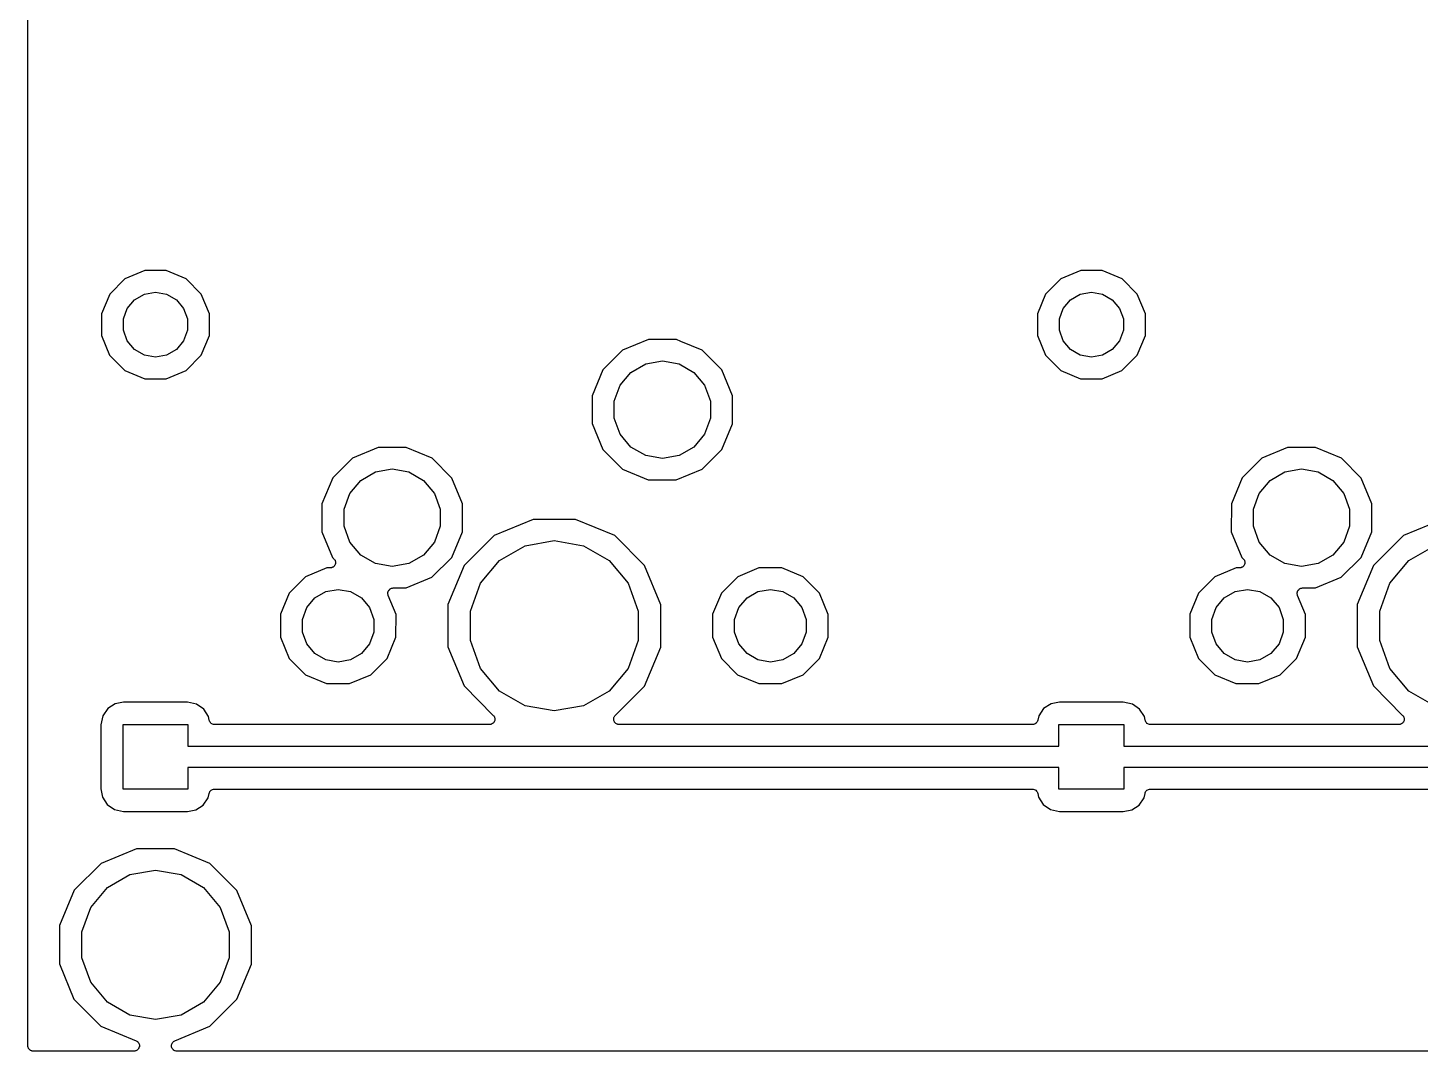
# Model space of a CAD drawing. Extents: x 30 to 169, y -146 to -30.
# Drawn here: x 30 to 62.73, y -146 to -121.94 of the extents above; entities that cross this region are included whole.
import ezdxf

# ---------------------------------------------------------------- set-up
doc = ezdxf.new("R2010")
doc.units = 0
doc.header["$MEASUREMENT"] = 0
doc.layers.add('BLACK', color=7, linetype='CONTINUOUS')

msp = doc.modelspace()

# ---------------------------------------------------------------- linework, layer by layer
at = {"layer": 'Black'}
for p, q in [((30, -129.197), (30, -117.294)), ((32.2815, -127.843), (31.924, -128.2)), ((32.7485, -127.65), (32.2815, -127.843)), ((33.2537, -127.65), (32.7485, -127.65)), ((33.7203, -127.844), (33.2537, -127.65)), ((34.0773, -128.202), (33.7203, -127.844)), ((54.2815, -127.843), (53.924, -128.2)), ((54.7485, -127.65), (54.2815, -127.843)), ((55.2537, -127.65), (54.7485, -127.65)), ((55.7203, -127.844), (55.2537, -127.65)), ((56.0773, -128.202), (55.7203, -127.844)), ((31.924, -128.2), (31.7302, -128.666)), ((32.5083, -128.334), (32.7384, -128.201)), ((32.7384, -128.201), (33, -128.155)), ((33, -128.155), (33.2616, -128.201)), ((33.2616, -128.201), (33.4917, -128.334)), ((34.2702, -128.668), (34.0773, -128.202)), ((53.924, -128.2), (53.7302, -128.666)), ((54.5083, -128.334), (54.7384, -128.201)), ((54.7384, -128.201), (55, -128.155)), ((55, -128.155), (55.2616, -128.201)), ((55.2616, -128.201), (55.4917, -128.334)), ((56.2702, -128.668), (56.0773, -128.202)), ((32.2467, -128.787), (32.3376, -128.538)), ((32.3376, -128.538), (32.5083, -128.334)), ((33.4917, -128.334), (33.6624, -128.538)), ((33.6624, -128.538), (33.7533, -128.787)), ((54.2467, -128.787), (54.3376, -128.538)), ((54.3376, -128.538), (54.5083, -128.334)), ((55.4917, -128.334), (55.6624, -128.538)), ((55.6624, -128.538), (55.7533, -128.787)), ((31.7302, -128.666), (31.7298, -129.172)), ((32.2467, -129.053), (32.2467, -128.787)), ((33.7533, -128.787), (33.7533, -129.053)), ((34.2698, -129.174), (34.2702, -128.668)), ((53.7302, -128.666), (53.7298, -129.172)), ((54.2467, -129.053), (54.2467, -128.787)), ((55.7533, -128.787), (55.7533, -129.053)), ((56.2698, -129.174), (56.2702, -128.668)), ((30, -131.272), (30, -129.197)), ((31.7298, -129.172), (31.9227, -129.638)), ((32.3376, -129.302), (32.2467, -129.053)), ((33.7533, -129.053), (33.6624, -129.302)), ((34.076, -129.64), (34.2698, -129.174)), ((44.588, -129.269), (43.981, -129.52)), ((45.2448, -129.269), (44.588, -129.269)), ((45.3524, -129.314), (45.2448, -129.269)), ((53.7298, -129.172), (53.9227, -129.638)), ((54.3376, -129.302), (54.2467, -129.053)), ((55.7533, -129.053), (55.6624, -129.302)), ((56.076, -129.64), (56.2698, -129.174)), ((32.5083, -129.506), (32.3376, -129.302)), ((32.7384, -129.639), (32.5083, -129.506)), ((33.4917, -129.506), (33.2616, -129.639)), ((33.6624, -129.302), (33.4917, -129.506)), ((43.981, -129.52), (43.5162, -129.984)), ((45.8514, -129.521), (45.3524, -129.314)), ((46.3155, -129.986), (45.8514, -129.521)), ((54.5083, -129.506), (54.3376, -129.302)), ((54.7384, -129.639), (54.5083, -129.506)), ((55.4917, -129.506), (55.2616, -129.639)), ((55.6624, -129.302), (55.4917, -129.506)), ((31.9227, -129.638), (32.2797, -129.996)), ((33, -129.685), (32.7384, -129.639)), ((33.2616, -129.639), (33, -129.685)), ((33.7185, -129.997), (34.076, -129.64)), ((44.1775, -130.041), (44.5226, -129.842)), ((44.5226, -129.842), (44.915, -129.773)), ((44.915, -129.773), (45.3074, -129.842)), ((45.3074, -129.842), (45.6525, -130.041)), ((53.9227, -129.638), (54.2797, -129.996)), ((55, -129.685), (54.7384, -129.639)), ((55.2616, -129.639), (55, -129.685)), ((55.7185, -129.997), (56.076, -129.64)), ((32.2797, -129.996), (32.7463, -130.19)), ((32.7463, -130.19), (33.2515, -130.19)), ((33.2515, -130.19), (33.7185, -129.997)), ((43.5162, -129.984), (43.2643, -130.59)), ((43.9214, -130.346), (44.1775, -130.041)), ((45.6525, -130.041), (45.9086, -130.346)), ((46.5663, -130.593), (46.3155, -129.986)), ((54.2797, -129.996), (54.7463, -130.19)), ((54.7463, -130.19), (55.2515, -130.19)), ((55.2515, -130.19), (55.7185, -129.997)), ((43.7851, -130.721), (43.9214, -130.346)), ((45.9086, -130.346), (46.0449, -130.721)), ((43.2643, -130.59), (43.2637, -131.247)), ((43.7851, -131.119), (43.7851, -130.721)), ((46.0449, -130.721), (46.0449, -131.119)), ((46.5657, -131.25), (46.5663, -130.593)), ((43.9214, -131.494), (43.7851, -131.119)), ((46.0449, -131.119), (45.9086, -131.494)), ((30, -136.294), (30, -131.272)), ((43.2637, -131.247), (43.5145, -131.854)), ((44.1775, -131.799), (43.9214, -131.494)), ((45.9086, -131.494), (45.6525, -131.799)), ((46.3138, -131.856), (46.5657, -131.25)), ((38.238, -131.809), (37.631, -132.06)), ((38.8948, -131.809), (38.238, -131.809)), ((39.5014, -132.061), (38.8948, -131.809)), ((43.5145, -131.854), (43.9786, -132.319)), ((44.5226, -131.998), (44.1775, -131.799)), ((45.6525, -131.799), (45.3074, -131.998)), ((45.849, -132.32), (46.3138, -131.856)), ((59.613, -131.809), (59.006, -132.06)), ((60.2698, -131.809), (59.613, -131.809)), ((60.8764, -132.061), (60.2698, -131.809)), ((37.631, -132.06), (37.1662, -132.524)), ((39.9655, -132.526), (39.5014, -132.061)), ((44.915, -132.067), (44.5226, -131.998)), ((45.3074, -131.998), (44.915, -132.067)), ((59.006, -132.06), (58.5412, -132.524)), ((61.3405, -132.526), (60.8764, -132.061)), ((37.1662, -132.524), (36.9143, -133.13)), ((37.8275, -132.581), (38.1726, -132.382)), ((38.1726, -132.382), (38.565, -132.313)), ((38.565, -132.313), (38.9574, -132.382)), ((38.9574, -132.382), (39.3025, -132.581)), ((40.2163, -133.133), (39.9655, -132.526)), ((43.9786, -132.319), (44.5852, -132.571)), ((45.242, -132.571), (45.849, -132.32)), ((58.5412, -132.524), (58.2893, -133.13)), ((59.2025, -132.581), (59.5476, -132.382)), ((59.5476, -132.382), (59.94, -132.313)), ((59.94, -132.313), (60.3324, -132.382)), ((60.3324, -132.382), (60.6775, -132.581)), ((61.5913, -133.133), (61.3405, -132.526)), ((37.5714, -132.886), (37.8275, -132.581)), ((39.3025, -132.581), (39.5586, -132.886)), ((44.5852, -132.571), (45.242, -132.571)), ((58.9464, -132.886), (59.2025, -132.581)), ((60.6775, -132.581), (60.9336, -132.886)), ((36.9143, -133.13), (36.9137, -133.787)), ((37.4351, -133.261), (37.5714, -132.886)), ((39.5586, -132.886), (39.6949, -133.261)), ((40.2157, -133.79), (40.2163, -133.133)), ((58.2893, -133.13), (58.2887, -133.787)), ((58.8101, -133.261), (58.9464, -132.886)), ((60.9336, -132.886), (61.0699, -133.261)), ((61.5907, -133.79), (61.5913, -133.133)), ((37.4351, -133.659), (37.4351, -133.261)), ((39.6949, -133.261), (39.6949, -133.659)), ((41.8795, -133.498), (40.9596, -133.878)), ((42.8748, -133.499), (41.8795, -133.498)), ((43.7941, -133.88), (42.8748, -133.499)), ((58.8101, -133.659), (58.8101, -133.261)), ((61.0699, -133.261), (61.0699, -133.659)), ((63.2545, -133.498), (62.3346, -133.878)), ((36.9137, -133.787), (37.1645, -134.394)), ((37.5714, -134.034), (37.4351, -133.659)), ((39.6949, -133.659), (39.5586, -134.034)), ((39.9638, -134.396), (40.2157, -133.79)), ((58.2887, -133.787), (58.5395, -134.394)), ((58.9464, -134.034), (58.8101, -133.659)), ((61.0699, -133.659), (60.9336, -134.034)), ((61.3388, -134.396), (61.5907, -133.79)), ((37.8275, -134.339), (37.5714, -134.034)), ((39.5586, -134.034), (39.3025, -134.339)), ((40.9596, -133.878), (40.2552, -134.581)), ((41.0884, -134.467), (41.6904, -134.119)), ((41.6904, -134.119), (42.375, -133.998)), ((42.375, -133.998), (43.0596, -134.119)), ((43.0596, -134.119), (43.6615, -134.467)), ((44.4972, -134.585), (43.7941, -133.88)), ((59.2025, -134.339), (58.9464, -134.034)), ((60.9336, -134.034), (60.6775, -134.339)), ((62.3346, -133.878), (61.6302, -134.581)), ((62.4634, -134.467), (63.0654, -134.119)), ((37.1645, -134.394), (37.1947, -134.424)), ((37.1947, -134.424), (37.2042, -134.438)), ((37.2042, -134.438), (37.2149, -134.451)), ((37.2149, -134.451), (37.2168, -134.456)), ((37.2168, -134.456), (37.22, -134.46)), ((37.22, -134.46), (37.2242, -134.476)), ((37.2242, -134.476), (37.2299, -134.492)), ((37.2299, -134.492), (37.2299, -134.498)), ((37.2299, -134.498), (37.2313, -134.503)), ((37.2313, -134.503), (37.2299, -134.519)), ((38.1726, -134.538), (37.8275, -134.339)), ((39.3025, -134.339), (38.9574, -134.538)), ((39.499, -134.86), (39.9638, -134.396)), ((40.6416, -134.999), (41.0884, -134.467)), ((43.6615, -134.467), (44.1084, -134.999)), ((58.5395, -134.394), (58.5697, -134.424)), ((58.5697, -134.424), (58.5792, -134.438)), ((58.5792, -134.438), (58.5899, -134.451)), ((58.5899, -134.451), (58.5918, -134.456)), ((58.5918, -134.456), (58.595, -134.46)), ((58.595, -134.46), (58.5992, -134.476)), ((58.5992, -134.476), (58.6049, -134.492)), ((58.6049, -134.492), (58.6049, -134.498)), ((58.6049, -134.498), (58.6063, -134.503)), ((58.6063, -134.503), (58.6049, -134.519)), ((59.5476, -134.538), (59.2025, -134.339)), ((60.6775, -134.339), (60.3324, -134.538)), ((60.874, -134.86), (61.3388, -134.396)), ((62.0166, -134.999), (62.4634, -134.467)), ((37.0259, -134.641), (36.5263, -134.847)), ((37.1047, -134.641), (37.0259, -134.641)), ((37.1211, -134.638), (37.1047, -134.641)), ((37.1376, -134.637), (37.1211, -134.638)), ((37.1426, -134.634), (37.1376, -134.637)), ((37.1481, -134.633), (37.1426, -134.634)), ((37.1625, -134.625), (37.1481, -134.633)), ((37.1776, -134.618), (37.1625, -134.625)), ((37.1815, -134.614), (37.1776, -134.618)), ((37.1864, -134.611), (37.1815, -134.614)), ((37.197, -134.599), (37.1864, -134.611)), ((37.2088, -134.587), (37.197, -134.599)), ((37.2111, -134.582), (37.2088, -134.587)), ((37.2147, -134.578), (37.2111, -134.582)), ((37.2204, -134.562), (37.2147, -134.578)), ((37.2275, -134.547), (37.2204, -134.562)), ((37.2279, -134.541), (37.2275, -134.547)), ((37.2299, -134.536), (37.2279, -134.541)), ((37.2299, -134.519), (37.2299, -134.536)), ((38.565, -134.607), (38.1726, -134.538)), ((38.9574, -134.538), (38.565, -134.607)), ((40.2552, -134.581), (39.8735, -135.5)), ((44.8773, -135.505), (44.4972, -134.585)), ((47.1859, -134.641), (46.6863, -134.847)), ((47.7265, -134.641), (47.1859, -134.641)), ((48.2258, -134.849), (47.7265, -134.641)), ((58.4009, -134.641), (57.9013, -134.847)), ((58.4797, -134.641), (58.4009, -134.641)), ((58.4961, -134.638), (58.4797, -134.641)), ((58.5126, -134.637), (58.4961, -134.638)), ((58.5176, -134.634), (58.5126, -134.637)), ((58.5231, -134.633), (58.5176, -134.634)), ((58.5375, -134.625), (58.5231, -134.633)), ((58.5526, -134.618), (58.5375, -134.625)), ((58.5565, -134.614), (58.5526, -134.618)), ((58.5614, -134.611), (58.5565, -134.614)), ((58.572, -134.599), (58.5614, -134.611)), ((58.5838, -134.587), (58.572, -134.599)), ((58.5861, -134.582), (58.5838, -134.587)), ((58.5897, -134.578), (58.5861, -134.582)), ((58.5954, -134.562), (58.5897, -134.578)), ((58.6025, -134.547), (58.5954, -134.562)), ((58.6029, -134.541), (58.6025, -134.547)), ((58.6049, -134.536), (58.6029, -134.541)), ((58.6049, -134.519), (58.6049, -134.536)), ((59.94, -134.607), (59.5476, -134.538)), ((60.3324, -134.538), (59.94, -134.607)), ((61.6302, -134.581), (61.2485, -135.5)), ((36.5263, -134.847), (36.1437, -135.229)), ((37.0029, -135.197), (37.295, -135.146)), ((37.295, -135.146), (37.5871, -135.197)), ((38.4834, -135.168), (38.4872, -135.161)), ((38.4872, -135.161), (38.4974, -135.151)), ((38.4974, -135.151), (38.5064, -135.141)), ((38.5064, -135.141), (38.5136, -135.136)), ((38.5136, -135.136), (38.5198, -135.131)), ((38.5198, -135.131), (38.5326, -135.126)), ((38.5326, -135.126), (38.5446, -135.119)), ((38.5446, -135.119), (38.5528, -135.117)), ((38.5528, -135.117), (38.5605, -135.114)), ((38.5605, -135.114), (38.5744, -135.113)), ((38.5744, -135.113), (38.588, -135.111)), ((38.588, -135.111), (38.892, -135.111)), ((38.892, -135.111), (39.499, -134.86)), ((40.4039, -135.652), (40.6416, -134.999)), ((44.1084, -134.999), (44.3461, -135.652)), ((46.6863, -134.847), (46.3037, -135.229)), ((47.1629, -135.197), (47.455, -135.146)), ((47.455, -135.146), (47.7471, -135.197)), ((48.6077, -135.231), (48.2258, -134.849)), ((57.9013, -134.847), (57.5187, -135.229)), ((58.3779, -135.197), (58.67, -135.146)), ((58.67, -135.146), (58.9621, -135.197)), ((59.8584, -135.168), (59.8622, -135.161)), ((59.8622, -135.161), (59.8724, -135.151)), ((59.8724, -135.151), (59.8814, -135.141)), ((59.8814, -135.141), (59.8886, -135.136)), ((59.8886, -135.136), (59.8948, -135.131)), ((59.8948, -135.131), (59.9076, -135.126)), ((59.9076, -135.126), (59.9196, -135.119)), ((59.9196, -135.119), (59.9278, -135.117)), ((59.9278, -135.117), (59.9355, -135.114)), ((59.9355, -135.114), (59.9494, -135.113)), ((59.9494, -135.113), (59.963, -135.111)), ((59.963, -135.111), (60.267, -135.111)), ((60.267, -135.111), (60.874, -134.86)), ((61.7789, -135.652), (62.0166, -134.999)), ((36.1437, -135.229), (35.9363, -135.729)), ((36.5553, -135.573), (36.746, -135.346)), ((36.746, -135.346), (37.0029, -135.197)), ((37.5871, -135.197), (37.844, -135.346)), ((37.844, -135.346), (38.0347, -135.573)), ((38.461, -135.243), (38.4628, -135.23)), ((38.4628, -135.252), (38.461, -135.243)), ((38.4628, -135.23), (38.4629, -135.216)), ((38.4628, -135.26), (38.4628, -135.252)), ((38.4675, -135.273), (38.4628, -135.26)), ((38.4629, -135.216), (38.4657, -135.208)), ((38.4657, -135.208), (38.4668, -135.2)), ((38.4668, -135.2), (38.4732, -135.187)), ((38.4705, -135.287), (38.4675, -135.273)), ((38.6541, -135.731), (38.4705, -135.287)), ((38.4732, -135.187), (38.478, -135.174)), ((38.478, -135.174), (38.4834, -135.168)), ((46.3037, -135.229), (46.0963, -135.729)), ((46.7153, -135.573), (46.906, -135.346)), ((46.906, -135.346), (47.1629, -135.197)), ((47.7471, -135.197), (48.004, -135.346)), ((48.004, -135.346), (48.1947, -135.573)), ((48.8141, -135.731), (48.6077, -135.231)), ((57.5187, -135.229), (57.3113, -135.729)), ((57.9303, -135.573), (58.121, -135.346)), ((58.121, -135.346), (58.3779, -135.197)), ((58.9621, -135.197), (59.219, -135.346)), ((59.219, -135.346), (59.4097, -135.573)), ((59.836, -135.243), (59.8378, -135.23)), ((59.8378, -135.252), (59.836, -135.243)), ((59.8378, -135.23), (59.8379, -135.216)), ((59.8378, -135.26), (59.8378, -135.252)), ((59.8425, -135.273), (59.8378, -135.26)), ((59.8379, -135.216), (59.8407, -135.208)), ((59.8407, -135.208), (59.8418, -135.2)), ((59.8418, -135.2), (59.8482, -135.187)), ((59.8455, -135.287), (59.8425, -135.273)), ((60.0291, -135.731), (59.8455, -135.287)), ((59.8482, -135.187), (59.853, -135.174)), ((59.853, -135.174), (59.8584, -135.168)), ((35.9363, -135.729), (35.9359, -136.269)), ((36.4538, -135.852), (36.5553, -135.573)), ((38.0347, -135.573), (38.1362, -135.852)), ((38.6537, -136.271), (38.6541, -135.731)), ((39.8735, -135.5), (39.8727, -136.495)), ((40.4039, -136.348), (40.4039, -135.652)), ((44.3461, -135.652), (44.3461, -136.348)), ((44.8766, -136.294), (44.8773, -135.505)), ((46.0963, -135.729), (46.0959, -136.269)), ((46.6138, -135.852), (46.7153, -135.573)), ((48.1947, -135.573), (48.2962, -135.852)), ((48.8137, -136.271), (48.8141, -135.731)), ((57.3113, -135.729), (57.3109, -136.269)), ((57.8288, -135.852), (57.9303, -135.573)), ((59.4097, -135.573), (59.5112, -135.852)), ((60.0287, -136.271), (60.0291, -135.731)), ((61.2485, -135.5), (61.2477, -136.495)), ((61.7789, -136.348), (61.7789, -135.652)), ((36.4538, -136.148), (36.4538, -135.852)), ((38.1362, -135.852), (38.1362, -136.148)), ((46.6138, -136.148), (46.6138, -135.852)), ((48.2962, -135.852), (48.2962, -136.148)), ((57.8288, -136.148), (57.8288, -135.852)), ((59.5112, -135.852), (59.5112, -136.148)), ((30, -145.873), (30, -136.294)), ((35.9359, -136.269), (36.1423, -136.769)), ((36.5553, -136.427), (36.4538, -136.148)), ((36.746, -136.654), (36.5553, -136.427)), ((38.0347, -136.427), (37.844, -136.654)), ((38.1362, -136.148), (38.0347, -136.427)), ((38.4463, -136.771), (38.6537, -136.271)), ((40.6416, -137.001), (40.4039, -136.348)), ((44.3461, -136.348), (44.1084, -137.001)), ((44.8765, -136.5), (44.8766, -136.294)), ((44.8766, -136.294), (44.8766, -136.294)), ((46.0959, -136.269), (46.3023, -136.769)), ((46.7153, -136.427), (46.6138, -136.148)), ((46.906, -136.654), (46.7153, -136.427)), ((48.1947, -136.427), (48.004, -136.654)), ((48.2962, -136.148), (48.1947, -136.427)), ((48.6063, -136.771), (48.8137, -136.271)), ((57.3109, -136.269), (57.5173, -136.769)), ((57.9303, -136.427), (57.8288, -136.148)), ((58.121, -136.654), (57.9303, -136.427)), ((59.4097, -136.427), (59.219, -136.654)), ((59.5112, -136.148), (59.4097, -136.427)), ((59.8213, -136.771), (60.0287, -136.271)), ((62.0166, -137.001), (61.7789, -136.348)), ((36.1423, -136.769), (36.5242, -137.151)), ((37.0029, -136.803), (36.746, -136.654)), ((37.844, -136.654), (37.5871, -136.803)), ((38.0637, -137.153), (38.4463, -136.771)), ((39.8727, -136.495), (40.2528, -137.415)), ((44.4948, -137.419), (44.8765, -136.5)), ((46.3023, -136.769), (46.6842, -137.151)), ((47.1629, -136.803), (46.906, -136.654)), ((48.004, -136.654), (47.7471, -136.803)), ((48.2237, -137.153), (48.6063, -136.771)), ((57.5173, -136.769), (57.8992, -137.151)), ((58.3779, -136.803), (58.121, -136.654)), ((59.219, -136.654), (58.9621, -136.803)), ((59.4387, -137.153), (59.8213, -136.771)), ((61.2477, -136.495), (61.6278, -137.415)), ((37.295, -136.854), (37.0029, -136.803)), ((37.5871, -136.803), (37.295, -136.854)), ((41.0884, -137.533), (40.6416, -137.001)), ((44.1084, -137.001), (43.6615, -137.533)), ((47.455, -136.854), (47.1629, -136.803)), ((47.7471, -136.803), (47.455, -136.854)), ((58.67, -136.854), (58.3779, -136.803)), ((58.9621, -136.803), (58.67, -136.854)), ((62.4634, -137.533), (62.0166, -137.001)), ((36.5242, -137.151), (37.0235, -137.359)), ((37.0235, -137.359), (37.5641, -137.359)), ((37.5641, -137.359), (38.0637, -137.153)), ((40.2528, -137.415), (40.9415, -138.105)), ((43.8075, -138.105), (44.4948, -137.419)), ((46.6842, -137.151), (47.1835, -137.359)), ((47.1835, -137.359), (47.7241, -137.359)), ((47.7241, -137.359), (48.2237, -137.153)), ((57.8992, -137.151), (58.3985, -137.359)), ((58.3985, -137.359), (58.9391, -137.359)), ((58.9391, -137.359), (59.4387, -137.153)), ((61.6278, -137.415), (62.3165, -138.105)), ((41.6904, -137.881), (41.0884, -137.533)), ((43.6615, -137.533), (43.0596, -137.881)), ((63.0654, -137.881), (62.4634, -137.533)), ((31.8769, -137.947), (31.7609, -138.117)), ((32.0505, -137.835), (31.8769, -137.947)), ((32.2498, -137.798), (32.0505, -137.835)), ((33.7493, -137.798), (32.2498, -137.798)), ((33.9635, -137.841), (33.7493, -137.798)), ((34.1332, -137.957), (33.9635, -137.841)), ((34.2449, -138.131), (34.1332, -137.957)), ((40.9415, -138.105), (40.9509, -138.119)), ((42.375, -138.002), (41.6904, -137.881)), ((43.0596, -137.881), (42.375, -138.002)), ((43.798, -138.119), (43.8075, -138.105)), ((53.8769, -137.947), (53.7609, -138.117)), ((54.0505, -137.835), (53.8769, -137.947)), ((54.2498, -137.798), (54.0505, -137.835)), ((55.7493, -137.798), (54.2498, -137.798)), ((55.9635, -137.841), (55.7493, -137.798)), ((56.1332, -137.957), (55.9635, -137.841)), ((56.2449, -138.131), (56.1332, -137.957)), ((62.3165, -138.105), (62.3259, -138.119)), ((31.7609, -138.117), (31.7176, -138.331)), ((31.7176, -138.331), (31.7176, -139.83)), ((32.238, -139.842), (32.238, -138.318)), ((32.238, -138.318), (33.762, -138.318)), ((33.762, -138.318), (33.762, -138.83)), ((34.2615, -138.218), (34.2449, -138.131)), ((34.269, -138.238), (34.2615, -138.218)), ((34.2763, -138.258), (34.269, -138.238)), ((34.2768, -138.259), (34.2763, -138.258)), ((34.277, -138.26), (34.2768, -138.259)), ((34.291, -138.276), (34.277, -138.26)), ((34.3047, -138.292), (34.291, -138.276)), ((34.3053, -138.293), (34.3047, -138.292)), ((34.3058, -138.293), (34.3053, -138.293)), ((34.3243, -138.304), (34.3058, -138.293)), ((34.3429, -138.314), (34.3243, -138.304)), ((34.3436, -138.314), (34.3429, -138.314)), ((34.3442, -138.315), (34.3436, -138.314)), ((34.3653, -138.318), (34.3442, -138.315)), ((34.3863, -138.322), (34.3653, -138.318)), ((40.8516, -138.322), (34.3863, -138.322)), ((40.8679, -138.319), (40.8516, -138.322)), ((40.8843, -138.318), (40.8679, -138.319)), ((40.8895, -138.315), (40.8843, -138.318)), ((40.895, -138.314), (40.8895, -138.315)), ((40.9093, -138.306), (40.895, -138.314)), ((40.9243, -138.299), (40.9093, -138.306)), ((40.9283, -138.295), (40.9243, -138.299)), ((40.9332, -138.292), (40.9283, -138.295)), ((40.9438, -138.28), (40.9332, -138.292)), ((40.9556, -138.268), (40.9438, -138.28)), ((40.9509, -138.119), (40.9616, -138.131)), ((40.9579, -138.263), (40.9556, -138.268)), ((40.9616, -138.258), (40.9579, -138.263)), ((40.9616, -138.131), (40.9635, -138.137)), ((40.9672, -138.243), (40.9616, -138.258)), ((40.9635, -138.137), (40.9667, -138.141)), ((40.9667, -138.141), (40.971, -138.157)), ((40.9742, -138.228), (40.9672, -138.243)), ((40.971, -138.157), (40.9767, -138.173)), ((40.9747, -138.222), (40.9742, -138.228)), ((40.9767, -138.217), (40.9747, -138.222)), ((40.9767, -138.173), (40.9767, -138.179)), ((40.9767, -138.179), (40.9781, -138.184)), ((40.9781, -138.184), (40.9767, -138.201)), ((40.9767, -138.201), (40.9767, -138.217)), ((43.7707, -138.184), (43.7722, -138.178)), ((43.7722, -138.2), (43.7707, -138.184)), ((43.7722, -138.173), (43.7779, -138.157)), ((43.7722, -138.178), (43.7722, -138.173)), ((43.7722, -138.217), (43.7722, -138.2)), ((43.7741, -138.222), (43.7722, -138.217)), ((43.7745, -138.228), (43.7741, -138.222)), ((43.7816, -138.243), (43.7745, -138.228)), ((43.7779, -138.157), (43.7822, -138.141)), ((43.7873, -138.258), (43.7816, -138.243)), ((43.7822, -138.141), (43.7854, -138.137)), ((43.7854, -138.137), (43.7873, -138.131)), ((43.7873, -138.131), (43.798, -138.119)), ((43.7908, -138.263), (43.7873, -138.258)), ((43.7931, -138.268), (43.7908, -138.263)), ((43.8049, -138.28), (43.7931, -138.268)), ((43.8156, -138.292), (43.8049, -138.28)), ((43.8204, -138.295), (43.8156, -138.292)), ((43.8243, -138.299), (43.8204, -138.295)), ((43.8394, -138.306), (43.8243, -138.299)), ((43.8538, -138.314), (43.8394, -138.306)), ((43.8593, -138.315), (43.8538, -138.314)), ((43.8643, -138.318), (43.8593, -138.315)), ((43.8808, -138.319), (43.8643, -138.318)), ((43.8972, -138.322), (43.8808, -138.319)), ((53.6155, -138.322), (43.8972, -138.322)), ((53.6356, -138.318), (53.6155, -138.322)), ((53.6559, -138.315), (53.6356, -138.318)), ((53.6573, -138.315), (53.6559, -138.315)), ((53.6589, -138.314), (53.6573, -138.315)), ((53.6767, -138.304), (53.6589, -138.314)), ((53.6946, -138.294), (53.6767, -138.304)), ((53.6957, -138.293), (53.6946, -138.294)), ((53.6971, -138.292), (53.6957, -138.293)), ((53.7103, -138.277), (53.6971, -138.292)), ((53.7238, -138.261), (53.7103, -138.277)), ((53.7244, -138.26), (53.7238, -138.261)), ((53.7255, -138.258), (53.7244, -138.26)), ((53.7325, -138.239), (53.7255, -138.258)), ((53.7399, -138.22), (53.7325, -138.239)), ((53.7609, -138.117), (53.7399, -138.22)), ((54.238, -138.83), (54.238, -138.318)), ((54.238, -138.318), (55.762, -138.318)), ((55.762, -138.318), (55.762, -138.83)), ((56.2615, -138.218), (56.2449, -138.131)), ((56.269, -138.238), (56.2615, -138.218)), ((56.2763, -138.258), (56.269, -138.238)), ((56.2768, -138.259), (56.2763, -138.258)), ((56.277, -138.26), (56.2768, -138.259)), ((56.291, -138.276), (56.277, -138.26)), ((56.3047, -138.292), (56.291, -138.276)), ((56.3053, -138.293), (56.3047, -138.292)), ((56.3058, -138.293), (56.3053, -138.293)), ((56.3243, -138.304), (56.3058, -138.293)), ((56.3429, -138.314), (56.3243, -138.304)), ((56.3436, -138.314), (56.3429, -138.314)), ((56.3442, -138.315), (56.3436, -138.314)), ((56.3653, -138.318), (56.3442, -138.315)), ((56.3863, -138.322), (56.3653, -138.318)), ((62.2266, -138.322), (56.3863, -138.322)), ((62.2429, -138.319), (62.2266, -138.322)), ((62.2593, -138.318), (62.2429, -138.319)), ((62.2645, -138.315), (62.2593, -138.318)), ((62.27, -138.314), (62.2645, -138.315)), ((62.2843, -138.306), (62.27, -138.314)), ((62.2993, -138.299), (62.2843, -138.306)), ((62.3033, -138.295), (62.2993, -138.299)), ((62.3082, -138.292), (62.3033, -138.295)), ((62.3188, -138.28), (62.3082, -138.292)), ((62.3306, -138.268), (62.3188, -138.28)), ((62.3259, -138.119), (62.3366, -138.131)), ((62.3329, -138.263), (62.3306, -138.268)), ((62.3366, -138.258), (62.3329, -138.263)), ((62.3366, -138.131), (62.3385, -138.137)), ((62.3422, -138.243), (62.3366, -138.258)), ((62.3385, -138.137), (62.3417, -138.141)), ((62.3417, -138.141), (62.346, -138.157)), ((62.3492, -138.228), (62.3422, -138.243)), ((62.346, -138.157), (62.3517, -138.173)), ((62.3497, -138.222), (62.3492, -138.228)), ((62.3517, -138.217), (62.3497, -138.222)), ((62.3517, -138.173), (62.3517, -138.179)), ((62.3517, -138.179), (62.3531, -138.184)), ((62.3531, -138.184), (62.3517, -138.201)), ((62.3517, -138.201), (62.3517, -138.217)), ((33.762, -138.83), (54.238, -138.83)), ((55.762, -138.83), (73.238, -138.83)), ((54.238, -139.33), (33.762, -139.33)), ((33.762, -139.33), (33.762, -139.842)), ((54.238, -139.842), (54.238, -139.33)), ((73.238, -139.33), (55.762, -139.33)), ((55.762, -139.33), (55.762, -139.842)), ((31.7176, -139.83), (31.7551, -140.029)), ((31.7551, -140.029), (31.8668, -140.203)), ((33.762, -139.842), (32.238, -139.842)), ((34.1231, -140.213), (34.2391, -140.043)), ((34.2391, -140.043), (34.2601, -139.94)), ((34.2601, -139.94), (34.2675, -139.921)), ((34.2675, -139.921), (34.2745, -139.901)), ((34.2745, -139.901), (34.2756, -139.9)), ((34.2756, -139.9), (34.2762, -139.899)), ((34.2762, -139.899), (34.2897, -139.883)), ((34.2897, -139.883), (34.3029, -139.868)), ((34.3029, -139.868), (34.3043, -139.867)), ((34.3043, -139.867), (34.3054, -139.866)), ((34.3054, -139.866), (34.3233, -139.856)), ((34.3233, -139.856), (34.3411, -139.846)), ((34.3411, -139.846), (34.3427, -139.845)), ((34.3427, -139.845), (34.3441, -139.845)), ((34.3441, -139.845), (34.3644, -139.842)), ((34.3644, -139.842), (34.3845, -139.838)), ((34.3845, -139.838), (53.6137, -139.838)), ((53.6137, -139.838), (53.6347, -139.842)), ((53.6347, -139.842), (53.6558, -139.845)), ((53.6558, -139.845), (53.6564, -139.846)), ((53.6564, -139.846), (53.6571, -139.846)), ((53.6571, -139.846), (53.6756, -139.856)), ((53.6756, -139.856), (53.6942, -139.867)), ((53.6942, -139.867), (53.6947, -139.867)), ((53.6947, -139.867), (53.6953, -139.868)), ((53.6953, -139.868), (53.7091, -139.884)), ((53.7091, -139.884), (53.723, -139.9)), ((53.723, -139.9), (53.7232, -139.901)), ((53.7232, -139.901), (53.7237, -139.901)), ((53.7237, -139.901), (53.731, -139.922)), ((53.731, -139.922), (53.7385, -139.942)), ((53.7385, -139.942), (53.7551, -140.029)), ((53.7551, -140.029), (53.8668, -140.203)), ((55.762, -139.842), (54.238, -139.842)), ((56.1231, -140.213), (56.2391, -140.043)), ((56.2391, -140.043), (56.2601, -139.94)), ((56.2601, -139.94), (56.2675, -139.921)), ((56.2675, -139.921), (56.2745, -139.901)), ((56.2745, -139.901), (56.2756, -139.9)), ((56.2756, -139.9), (56.2762, -139.899)), ((56.2762, -139.899), (56.2897, -139.883)), ((56.2897, -139.883), (56.3029, -139.868)), ((56.3029, -139.868), (56.3043, -139.867)), ((56.3043, -139.867), (56.3054, -139.866)), ((56.3054, -139.866), (56.3233, -139.856)), ((56.3233, -139.856), (56.3411, -139.846)), ((56.3411, -139.846), (56.3427, -139.845)), ((56.3427, -139.845), (56.3441, -139.845)), ((56.3441, -139.845), (56.3644, -139.842)), ((56.3644, -139.842), (56.3845, -139.838)), ((56.3845, -139.838), (72.6137, -139.838)), ((31.8668, -140.203), (32.0365, -140.319)), ((32.0365, -140.319), (32.2507, -140.362)), ((32.2507, -140.362), (33.7502, -140.362)), ((33.7502, -140.362), (33.9495, -140.325)), ((33.9495, -140.325), (34.1231, -140.213)), ((53.8668, -140.203), (54.0365, -140.319)), ((54.0365, -140.319), (54.2507, -140.362)), ((54.2507, -140.362), (55.7502, -140.362)), ((55.7502, -140.362), (55.9495, -140.325)), ((55.9495, -140.325), (56.1231, -140.213)), ((32.5528, -141.242), (31.7226, -141.585)), ((33.4511, -141.242), (32.5528, -141.242)), ((34.2807, -141.587), (33.4511, -141.242)), ((31.7226, -141.585), (31.0869, -142.219)), ((34.9154, -142.223), (34.2807, -141.587)), ((31.8708, -142.154), (32.3992, -141.849)), ((32.3992, -141.849), (33, -141.743)), ((33, -141.743), (33.6008, -141.849)), ((33.6008, -141.849), (34.1292, -142.154)), ((31.0869, -142.219), (30.7424, -143.049)), ((31.4787, -142.622), (31.8708, -142.154)), ((34.1292, -142.154), (34.5213, -142.622)), ((35.2584, -143.053), (34.9154, -142.223)), ((31.27, -143.195), (31.4787, -142.622)), ((34.5213, -142.622), (34.73, -143.195)), ((30.7424, -143.049), (30.7416, -143.947)), ((31.27, -143.805), (31.27, -143.195)), ((34.73, -143.195), (34.73, -143.805)), ((35.2576, -143.951), (35.2584, -143.053)), ((30.7416, -143.947), (31.0846, -144.777)), ((31.4787, -144.378), (31.27, -143.805)), ((34.73, -143.805), (34.5213, -144.378)), ((34.9131, -144.781), (35.2576, -143.951)), ((31.8708, -144.846), (31.4787, -144.378)), ((34.5213, -144.378), (34.1292, -144.846)), ((31.0846, -144.777), (31.7193, -145.413)), ((32.3992, -145.151), (31.8708, -144.846)), ((34.1292, -144.846), (33.6008, -145.151)), ((34.2774, -145.415), (34.9131, -144.781)), ((33, -145.257), (32.3992, -145.151)), ((33.6008, -145.151), (33, -145.257)), ((31.7193, -145.413), (32.5443, -145.756)), ((33.4539, -145.756), (34.2774, -145.415)), ((30.0019, -145.884), (30, -145.873)), ((30.0019, -145.895), (30.0019, -145.884)), ((30.0057, -145.905), (30.0019, -145.895)), ((30.0077, -145.916), (30.0057, -145.905)), ((30.0132, -145.926), (30.0077, -145.916)), ((30.017, -145.936), (30.0132, -145.926)), ((30.0242, -145.945), (30.017, -145.936)), ((30.0297, -145.955), (30.0242, -145.945)), ((30.0382, -145.962), (30.0297, -145.955)), ((30.0454, -145.97), (30.0382, -145.962)), ((32.5443, -145.756), (32.5605, -145.766)), ((32.5605, -145.766), (32.5772, -145.776)), ((32.5772, -145.776), (32.5791, -145.778)), ((32.5896, -145.956), (32.5772, -145.97)), ((32.5791, -145.778), (32.5815, -145.779)), ((32.5815, -145.779), (32.5932, -145.795)), ((32.6027, -145.941), (32.5896, -145.956)), ((32.5932, -145.795), (32.6056, -145.809)), ((32.6038, -145.939), (32.6027, -145.941)), ((32.6056, -145.936), (32.6038, -145.939)), ((32.6056, -145.809), (32.6066, -145.812)), ((32.6122, -145.918), (32.6056, -145.936)), ((32.6066, -145.812), (32.6083, -145.814)), ((32.6083, -145.814), (32.6141, -145.833)), ((32.6196, -145.901), (32.6122, -145.918)), ((32.6141, -145.833), (32.6207, -145.851)), ((32.6197, -145.898), (32.6196, -145.901)), ((32.6207, -145.895), (32.6197, -145.898)), ((32.6207, -145.851), (32.6207, -145.854)), ((32.6207, -145.854), (32.6215, -145.857)), ((32.6215, -145.857), (32.6207, -145.876)), ((32.6207, -145.876), (32.6207, -145.895)), ((33.3765, -145.856), (33.3773, -145.854)), ((33.3773, -145.876), (33.3765, -145.856)), ((33.3773, -145.851), (33.3839, -145.833)), ((33.3773, -145.854), (33.3773, -145.851)), ((33.3773, -145.895), (33.3773, -145.876)), ((33.3782, -145.898), (33.3773, -145.895)), ((33.3784, -145.9), (33.3782, -145.898)), ((33.3858, -145.918), (33.3784, -145.9)), ((33.3839, -145.833), (33.3898, -145.814)), ((33.3924, -145.936), (33.3858, -145.918)), ((33.3898, -145.814), (33.3914, -145.812)), ((33.3914, -145.812), (33.3924, -145.809)), ((33.3924, -145.809), (33.4048, -145.795)), ((33.3941, -145.939), (33.3924, -145.936)), ((33.3952, -145.941), (33.3941, -145.939)), ((33.4083, -145.955), (33.3952, -145.941)), ((33.4048, -145.795), (33.4166, -145.779)), ((33.4207, -145.97), (33.4083, -145.955)), ((33.4166, -145.779), (33.419, -145.778)), ((33.419, -145.778), (33.4207, -145.776)), ((33.4207, -145.776), (33.4375, -145.766)), ((33.4375, -145.766), (33.4539, -145.756)), ((30.055, -145.976), (30.0454, -145.97)), ((30.0635, -145.983), (30.055, -145.976)), ((30.0739, -145.987), (30.0635, -145.983)), ((30.0836, -145.992), (30.0739, -145.987)), ((30.0945, -145.994), (30.0836, -145.992)), ((30.1049, -145.998), (30.0945, -145.994)), ((30.1161, -145.998), (30.1049, -145.998)), ((30.127, -146), (30.1161, -145.998)), ((32.4956, -146), (30.127, -146)), ((32.5146, -145.997), (32.4956, -146)), ((32.5337, -145.994), (32.5146, -145.997)), ((32.5362, -145.993), (32.5337, -145.994)), ((32.539, -145.992), (32.5362, -145.993)), ((32.5558, -145.983), (32.539, -145.992)), ((32.5728, -145.974), (32.5558, -145.983)), ((32.5748, -145.972), (32.5728, -145.974)), ((32.5772, -145.97), (32.5748, -145.972)), ((33.4231, -145.972), (33.4207, -145.97)), ((33.425, -145.974), (33.4231, -145.972)), ((33.4421, -145.983), (33.425, -145.974)), ((33.4589, -145.992), (33.4421, -145.983)), ((33.4616, -145.993), (33.4589, -145.992)), ((33.4641, -145.994), (33.4616, -145.993)), ((33.4833, -145.997), (33.4641, -145.994)), ((33.5024, -146), (33.4833, -145.997)), ((72.8956, -146), (33.5024, -146))]:
    msp.add_line(p, q, dxfattribs=at)

doc.saveas('drawing.dxf')
